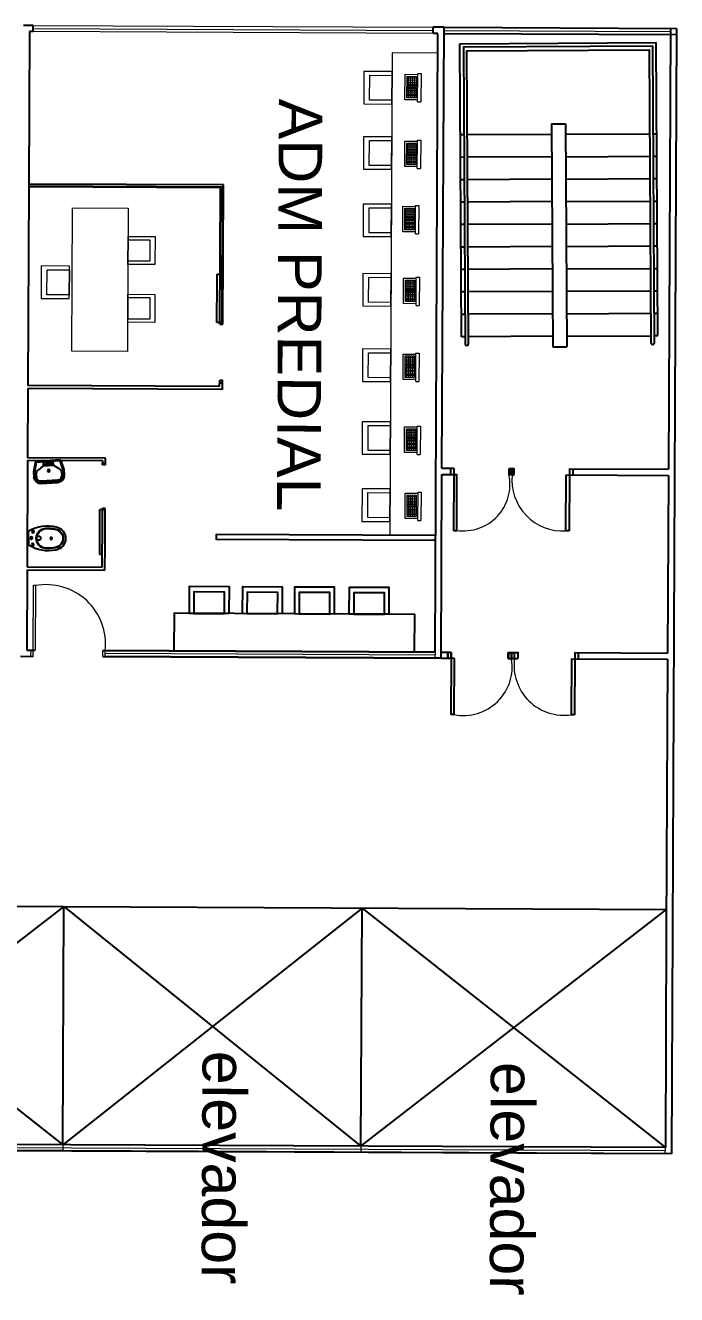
# Model space of a CAD drawing. Header units: metres. Extents: x 322294 to 7190115, y 7390841 to 10157759.
# Drawn here: x 323600.51 to 323609.8, y 7392810.06 to 7392828.17 of the extents above; entities that cross this region are included whole.
import ezdxf

# ---------------------------------------------------------------- set-up
doc = ezdxf.new("R2010")
doc.units = ezdxf.units.M
for name, color, linetype in [('Alvenaria', 6, 'Continuous'), ('Corrimão', 1, 'Continuous'), ('HIDRAULICA', 3, 'Continuous'), ('PECAS', 2, 'Continuous')]:
    doc.layers.add(name, color=color, linetype=linetype)
for name, color, linetype, lineweight in [('ESQUADRIA', 2, 'Continuous', 15), ('linagrossa', 7, 'Continuous', 25), ('MÓVEIS', 7, 'Continuous', 13), ('PISO', 254, 'Continuous', 9), ('VIDRO', 4, 'Continuous', 15)]:
    doc.layers.add(name, color=color, linetype=linetype, lineweight=lineweight)
doc.styles.get("Standard").update_dxf_attribs({"font": 'arial.ttf'})

# ---------------------------------------------------------------- blocks, each defined once
blk = doc.blocks.new('new block.dwg vaso sanitario')
at = {"layer": 'PECAS', "color": 0}
for q in [(0, 95.742742), (0, -95.742742)]:
    blk.add_line((0, 0), q, dxfattribs=at)
for centre, radius in [((40.000002, 0), 17.500001), ((62.500003, 91.500003), 17.500001), ((325.000014, 0), 15.000001), ((62.500003, -91.500004), 17.500001)]:
    blk.add_circle(centre, radius, dxfattribs=at)
for centre, radius, start, end in [((7.500001, 95.742742), 7.5, 120.612911, 180), ((281.877309, -367.965429), 546.302538, 78.038978, 120.612911), ((257.500011, 0), 145.000006, 94.115245, 180), ((257.500011, 0), 145.000006, 180, 265.884755), ((257.500011, 0), 138.500006, 94.115245, 180), ((257.500011, 0), 138.500006, 180, 265.884755), ((145.000006, 0), 30.000001, 213.541951, 146.458049), ((282.97582, -354.084727), 500.00002, 77.754014, 94.115245), ((282.97582, -354.084727), 493.50002, 77.754014, 94.115245), ((359.829176, 0), 131.170844, 0, 77.754014), ((359.829176, 0), 131.170844, 282.245986, 0), ((359.829176, 0), 137.670844, 0, 77.754014), ((359.829176, 0), 137.670844, 282.245986, 0), ((359.829176, 0), 170.170846, 0, 78.038978), ((359.829176, 0), 170.170846, 281.961022, 0), ((7.500001, -95.742742), 7.5, 180, 239.387089), ((281.877309, 367.965428), 546.302538, 239.387089, 281.961022), ((282.97582, 354.084726), 500.00002, 265.884755, 282.245986), ((282.97582, 354.084726), 493.50002, 265.884755, 282.245986)]:
    blk.add_arc(centre, radius, start, end, dxfattribs=at)
blk = doc.blocks.new('Escada Emergência')
at = {"layer": 'Alvenaria'}
for p, q in [((-4.18, -0.05), (-4.18, 0)), ((-4.18, 0), (0, 0)), ((-3.86, -0.05), (-3.86, 0)), ((-3.54, -0.05), (-3.54, 0)), ((-3.22, -0.05), (-3.22, 0)), ((-2.9, -0.05), (-2.9, 0)), ((-2.58, -0.05), (-2.58, 0)), ((-2.26, -0.05), (-2.26, 0)), ((-1.94, -0.05), (-1.94, 0)), ((-1.62, -0.05), (-1.62, 0)), ((-1.3, -0.05), (-1.3, 0)), ((0, -2.8), (0, 0)), ((-4.18, -1.3), (-4.18, -0.1)), ((-3.86, -1.3), (-3.86, -0.1)), ((-3.54, -1.3), (-3.54, -0.1)), ((-3.22, -1.3), (-3.22, -0.1)), ((-2.9, -1.3), (-2.9, -0.1)), ((-2.58, -1.3), (-2.58, -0.1)), ((-2.26, -1.3), (-2.26, -0.1)), ((-1.94, -1.3), (-1.94, -0.1)), ((-1.62, -1.3), (-1.62, -0.1)), ((-1.3, -1.3), (-1.3, -0.1)), ((-1.15, -1.3), (-4.33, -1.3)), ((-4.33, -1.5), (-4.33, -1.3)), ((-1.15, -1.5), (-1.15, -1.3)), ((-1.15, -1.5), (-4.33, -1.5)), ((-4.18, -1.5), (-4.18, -2.7)), ((-3.86, -1.5), (-3.86, -2.7)), ((-3.54, -1.5), (-3.54, -2.7)), ((-3.22, -1.5), (-3.22, -2.7)), ((-2.9, -1.5), (-2.9, -2.7)), ((-2.58, -1.5), (-2.58, -2.7)), ((-2.26, -1.5), (-2.26, -2.7)), ((-1.94, -1.5), (-1.94, -2.7)), ((-1.62, -1.5), (-1.62, -2.7)), ((-1.3, -1.5), (-1.3, -2.7)), ((-4.18, -2.75), (-4.18, -2.8)), ((-4.18, -2.8), (0, -2.8)), ((-3.86, -2.75), (-3.86, -2.8)), ((-3.54, -2.75), (-3.54, -2.8)), ((-3.22, -2.75), (-3.22, -2.8)), ((-2.9, -2.75), (-2.9, -2.8)), ((-2.58, -2.75), (-2.58, -2.8)), ((-2.26, -2.75), (-2.26, -2.8)), ((-1.94, -2.75), (-1.94, -2.8)), ((-1.62, -2.75), (-1.62, -2.8)), ((-1.3, -2.75), (-1.3, -2.8))]:
    blk.add_line(p, q, dxfattribs=at)
at = {"layer": 'Corrimão'}
blk.add_lwpolyline([(-4.28, -0.05), (-0.05, -0.05), (-0.05, -2.75), (-4.28, -2.75, -1), (-4.28, -2.7), (-0.1, -2.7), (-0.1, -0.1), (-4.28, -0.1, -1)], format="xyb", close=True, dxfattribs=at)
blk = doc.blocks.new('pia de banheiro')
at = {"layer": 'HIDRAULICA', "color": 0}
for p, q in [((-1167.941, -47.098), (-1167.741, -47.048)), ((-1167.941, -47.598), (-1167.941, -47.098)), ((-1167.921, -47.113), (-1167.736, -47.067)), ((-1167.921, -47.582), (-1167.921, -47.113)), ((-1167.841, -47.248), (-1167.767, -47.141)), ((-1167.741, -47.048), (-1167.632, -47.048)), ((-1167.741, -47.068), (-1167.632, -47.068)), ((-1167.685, -47.098), (-1167.632, -47.098)), ((-1167.541, -47.506), (-1167.541, -47.189)), ((-1167.511, -47.506), (-1167.511, -47.189)), ((-1167.491, -47.506), (-1167.491, -47.189)), ((-1167.921, -47.248), (-1167.841, -47.248)), ((-1167.841, -47.448), (-1167.921, -47.448)), ((-1167.841, -47.248), (-1167.841, -47.448)), ((-1167.841, -47.448), (-1167.771, -47.553)), ((-1167.941, -47.598), (-1167.741, -47.648)), ((-1167.921, -47.582), (-1167.736, -47.628)), ((-1167.741, -47.628), (-1167.632, -47.628)), ((-1167.741, -47.648), (-1167.632, -47.648)), ((-1167.687, -47.598), (-1167.632, -47.598))]:
    blk.add_line(p, q, dxfattribs=at)
for centre, radius in [((-1167.881, -47.348), 0.0195), ((-1167.881, -47.298), 0.0183), ((-1167.881, -47.398), 0.0182), ((-1167.741, -47.348), 0.0234)]:
    blk.add_circle(centre, radius, dxfattribs=at)
for centre, radius, start, end in [((-1167.685, -47.198), 0.1, 90, 145.2405), ((-1167.632, -47.189), 0.141, 0, 90), ((-1167.632, -47.189), 0.121, 0, 90), ((-1167.632, -47.189), 0.0914, 0, 90), ((-1167.687, -47.498), 0.1, 213.7272, 270), ((-1167.632, -47.506), 0.0914, 270, 0), ((-1167.632, -47.506), 0.121, 270, 0), ((-1167.632, -47.506), 0.141, 270, 0)]:
    blk.add_arc(centre, radius, start, end, dxfattribs=at)

msp = doc.modelspace()

# ---------------------------------------------------------------- linework, layer by layer
at = {"layer": 'ESQUADRIA'}
for centre, radius, start, end in [((323606.758, 7392821.624), 0.664, 261.6791, 11.9465), ((323608.173, 7392821.682), 0.723, 173.6941, 273.7321), ((323600.806, 7392819.345), 0.848, 353.7691, 100.3564), ((323606.758, 7392819.021), 0.695, 258.9733, 9.4248), ((323608.194, 7392819.043), 0.714, 172.1297, 278.4274)]:
    msp.add_arc(centre, radius, start, end, dxfattribs=at)
at = {"layer": 'linagrossa'}
for p, q in [((323600.62, 7392828.17), (323600.481, 7392828.171)), ((323600.568, 7392828.083), (323600.558, 7392825.907)), ((323600.62, 7392828.083), (323600.568, 7392828.083)), ((323600.62, 7392828.083), (323600.62, 7392828.17)), ((323606.326, 7392828.057), (323606.327, 7392828.144)), ((323606.393, 7392828.056), (323606.326, 7392828.057)), ((323606.481, 7392828.144), (323606.327, 7392828.144)), ((323606.353, 7392819.232), (323606.393, 7392828.056)), ((323606.452, 7392821.854), (323606.481, 7392828.144)), ((323606.48, 7392828.056), (323609.798, 7392828.041)), ((323606.481, 7392828.144), (323609.799, 7392828.128)), ((323609.711, 7392828.129), (323609.682, 7392821.839)), ((323609.799, 7392828.128), (323609.74, 7392815.261)), ((323600.558, 7392825.866), (323600.545, 7392823.033)), ((323603.334, 7392825.894), (323600.558, 7392825.907)), ((323603.293, 7392825.853), (323600.558, 7392825.866)), ((323603.284, 7392823.908), (323603.293, 7392825.853)), ((323603.325, 7392823.908), (323603.334, 7392825.894)), ((323603.245, 7392824.512), (323603.245, 7392824.621)), ((323603.245, 7392824.621), (323603.288, 7392824.62)), ((323603.242, 7392823.931), (323603.245, 7392824.512)), ((323603.285, 7392823.931), (323603.242, 7392823.931)), ((323603.305, 7392823.908), (323603.284, 7392823.908)), ((323603.284, 7392823.908), (323603.325, 7392823.908)), ((323603.325, 7392823.931), (323603.285, 7392823.931)), ((323603.305, 7392823.908), (323603.305, 7392823.908)), ((323600.545, 7392822.992), (323600.54, 7392822.004)), ((323603.28, 7392823.02), (323600.545, 7392823.033)), ((323603.321, 7392822.979), (323600.545, 7392822.992)), ((323603.28, 7392823.02), (323603.281, 7392823.108)), ((323603.281, 7392823.108), (323603.322, 7392823.108)), ((323603.281, 7392823.074), (323603.322, 7392823.074)), ((323603.321, 7392822.979), (323603.322, 7392823.108)), ((323600.54, 7392821.963), (323600.533, 7392820.445)), ((323601.653, 7392821.999), (323600.54, 7392822.004)), ((323601.612, 7392821.958), (323600.54, 7392821.963)), ((323601.611, 7392821.902), (323601.612, 7392821.958)), ((323601.652, 7392821.923), (323601.611, 7392821.923)), ((323601.652, 7392821.902), (323601.611, 7392821.902)), ((323601.652, 7392821.902), (323601.653, 7392821.999)), ((323606.452, 7392821.854), (323606.621, 7392821.853)), ((323606.573, 7392821.855), (323606.572, 7392821.767)), ((323606.621, 7392821.855), (323606.62, 7392821.767)), ((323607.408, 7392821.764), (323607.409, 7392821.851)), ((323607.409, 7392821.849), (323607.481, 7392821.849)), ((323607.436, 7392821.851), (323607.435, 7392821.763)), ((323607.454, 7392821.851), (323607.454, 7392821.764)), ((323607.481, 7392821.763), (323607.481, 7392821.851)), ((323608.27, 7392821.848), (323608.269, 7392821.76)), ((323608.27, 7392821.845), (323609.682, 7392821.839)), ((323608.317, 7392821.847), (323608.317, 7392821.76)), ((323606.44, 7392819.144), (323606.452, 7392821.766)), ((323606.452, 7392821.766), (323606.666, 7392821.765)), ((323606.62, 7392821.767), (323606.616, 7392820.967)), ((323606.662, 7392820.967), (323606.666, 7392821.767)), ((323607.408, 7392821.762), (323607.454, 7392821.761)), ((323607.454, 7392821.761), (323607.481, 7392821.761)), ((323608.22, 7392820.96), (323608.223, 7392821.76)), ((323608.223, 7392821.758), (323609.682, 7392821.751)), ((323608.269, 7392821.76), (323608.265, 7392820.96)), ((323609.682, 7392821.751), (323609.67, 7392819.217)), ((323601.568, 7392821.259), (323601.566, 7392820.627)), ((323601.608, 7392821.259), (323601.568, 7392821.259)), ((323601.608, 7392821.102), (323601.609, 7392821.283)), ((323601.649, 7392821.259), (323601.608, 7392821.259)), ((323601.609, 7392821.281), (323601.649, 7392821.281)), ((323601.649, 7392821.281), (323601.609, 7392821.281)), ((323601.649, 7392821.102), (323601.649, 7392821.281)), ((323601.605, 7392820.44), (323601.608, 7392821.102)), ((323601.647, 7392820.74), (323601.649, 7392821.102)), ((323606.616, 7392820.967), (323606.662, 7392820.967)), ((323608.265, 7392820.96), (323608.22, 7392820.96)), ((323601.566, 7392820.627), (323601.606, 7392820.626)), ((323601.645, 7392820.399), (323601.647, 7392820.74)), ((323600.533, 7392820.404), (323600.528, 7392819.258)), ((323600.533, 7392820.445), (323601.605, 7392820.44)), ((323600.533, 7392820.404), (323601.645, 7392820.399)), ((323600.44, 7392819.171), (323600.62, 7392819.17)), ((323600.528, 7392819.258), (323600.649, 7392819.258)), ((323601.614, 7392819.253), (323606.353, 7392819.232)), ((323606.353, 7392819.232), (323601.614, 7392819.253)), ((323601.614, 7392819.166), (323606.44, 7392819.144)), ((323606.44, 7392819.144), (323601.614, 7392819.166)), ((323606.44, 7392819.231), (323606.583, 7392819.231)), ((323606.44, 7392819.144), (323606.583, 7392819.143)), ((323606.535, 7392819.143), (323606.535, 7392819.231)), ((323606.536, 7392819.227), (323606.536, 7392819.139)), ((323606.583, 7392819.139), (323606.58, 7392818.339)), ((323606.582, 7392819.143), (323606.583, 7392819.231)), ((323606.584, 7392819.227), (323606.583, 7392819.139)), ((323606.629, 7392819.139), (323606.583, 7392819.143)), ((323606.625, 7392818.339), (323606.629, 7392819.139)), ((323607.398, 7392819.227), (323607.533, 7392819.226)), ((323607.398, 7392819.139), (323607.398, 7392819.227)), ((323607.398, 7392819.139), (323607.486, 7392819.139)), ((323607.399, 7392819.223), (323607.399, 7392819.135)), ((323607.444, 7392819.227), (323607.443, 7392819.139)), ((323607.444, 7392819.135), (323607.445, 7392819.223)), ((323607.487, 7392819.141), (323607.487, 7392819.228)), ((323607.487, 7392819.139), (323607.532, 7392819.139)), ((323607.533, 7392819.228), (323607.532, 7392819.14)), ((323608.298, 7392818.337), (323608.302, 7392819.137)), ((323608.302, 7392819.135), (323609.67, 7392819.129)), ((323608.347, 7392819.137), (323608.344, 7392818.337)), ((323608.348, 7392819.224), (323608.347, 7392819.137)), ((323608.348, 7392819.223), (323609.67, 7392819.217)), ((323608.396, 7392819.224), (323608.395, 7392819.137)), ((323609.67, 7392819.129), (323609.652, 7392815.262)), ((323606.625, 7392818.339), (323606.58, 7392818.339)), ((323608.344, 7392818.337), (323608.298, 7392818.337)), ((323601.059, 7392815.6), (323596.679, 7392812.222)), ((323596.695, 7392815.62), (323609.654, 7392815.561)), ((323596.695, 7392815.62), (323601.043, 7392812.202)), ((323601.043, 7392812.202), (323601.059, 7392815.6)), ((323605.312, 7392815.58), (323601.043, 7392812.202)), ((323601.059, 7392815.6), (323605.296, 7392812.183)), ((323605.296, 7392812.183), (323605.312, 7392815.58)), ((323605.296, 7392812.183), (323609.654, 7392815.561)), ((323605.312, 7392815.58), (323609.638, 7392812.163)), ((323609.652, 7392815.262), (323609.638, 7392812.163)), ((323609.74, 7392815.261), (323609.725, 7392812.075)), ((323609.725, 7392812.075), (323566.975, 7392812.27)), ((323609.638, 7392812.163), (323567.099, 7392812.357)), ((323601.043, 7392812.202), (323575.83, 7392812.317))]:
    msp.add_line(p, q, dxfattribs=at)
for points in [[(323606.36, 7392820.894), (323603.233, 7392820.908), (323603.233, 7392820.84), (323606.36, 7392820.826)], [(323603.413, 7392819.78), (323602.849, 7392819.783), (323602.851, 7392820.17), (323603.415, 7392820.167)], [(323602.912, 7392819.783), (323603.35, 7392819.781), (323603.351, 7392820.087), (323602.914, 7392820.089)], [(323604.171, 7392819.777), (323603.607, 7392819.779), (323603.609, 7392820.166), (323604.173, 7392820.164)], [(323603.67, 7392819.779), (323604.107, 7392819.777), (323604.109, 7392820.083), (323603.672, 7392820.085)], [(323604.915, 7392819.773), (323604.351, 7392819.776), (323604.353, 7392820.163), (323604.916, 7392820.16)], [(323604.414, 7392819.776), (323604.851, 7392819.774), (323604.853, 7392820.08), (323604.415, 7392820.082)], [(323605.694, 7392819.77), (323605.13, 7392819.772), (323605.132, 7392820.159), (323605.695, 7392820.157)], [(323605.193, 7392819.772), (323605.63, 7392819.77), (323605.632, 7392820.076), (323605.194, 7392820.078)], [(323602.629, 7392819.249), (323606.061, 7392819.233), (323606.064, 7392819.768), (323602.631, 7392819.784)]]:
    msp.add_lwpolyline(points, close=True, dxfattribs=at)
at = {"layer": 'PISO'}
for p, q in [((323605.741, 7392827.779), (323605.709, 7392820.897)), ((323606.392, 7392827.776), (323605.741, 7392827.779)), ((323605.924, 7392827.108), (323605.926, 7392827.473)), ((323605.926, 7392827.473), (323606.107, 7392827.472)), ((323606.105, 7392827.08), (323606.107, 7392827.485)), ((323606.107, 7392827.485), (323606.153, 7392827.485)), ((323606.153, 7392827.485), (323606.149, 7392827.08)), ((323605.952, 7392827.138), (323605.954, 7392827.445)), ((323605.953, 7392827.392), (323606.082, 7392827.391)), ((323605.953, 7392827.359), (323606.082, 7392827.358)), ((323605.953, 7392827.331), (323606.082, 7392827.331)), ((323605.953, 7392827.312), (323606.082, 7392827.311)), ((323605.953, 7392827.291), (323606.082, 7392827.291)), ((323605.954, 7392827.445), (323606.082, 7392827.444)), ((323605.954, 7392827.421), (323606.082, 7392827.421)), ((323605.974, 7392827.138), (323605.975, 7392827.445)), ((323605.998, 7392827.445), (323605.996, 7392827.137)), ((323606.028, 7392827.137), (323606.029, 7392827.444)), ((323606.055, 7392827.444), (323606.053, 7392827.137)), ((323606.082, 7392827.444), (323606.081, 7392827.137)), ((323606.105, 7392827.108), (323605.924, 7392827.108)), ((323605.952, 7392827.188), (323606.081, 7392827.188)), ((323606.081, 7392827.164), (323605.952, 7392827.165)), ((323606.081, 7392827.137), (323605.952, 7392827.138)), ((323606.082, 7392827.268), (323605.953, 7392827.268)), ((323605.953, 7392827.243), (323606.082, 7392827.242)), ((323606.081, 7392827.215), (323605.953, 7392827.216)), ((323606.105, 7392827.08), (323606.149, 7392827.08)), ((323605.92, 7392826.157), (323605.922, 7392826.521)), ((323605.922, 7392826.521), (323606.102, 7392826.52)), ((323605.948, 7392826.186), (323605.949, 7392826.493)), ((323605.949, 7392826.493), (323606.078, 7392826.492)), ((323605.949, 7392826.469), (323606.078, 7392826.469)), ((323605.949, 7392826.44), (323606.078, 7392826.439)), ((323605.949, 7392826.407), (323606.078, 7392826.406)), ((323605.949, 7392826.379), (323606.078, 7392826.379)), ((323605.969, 7392826.186), (323605.971, 7392826.493)), ((323605.994, 7392826.493), (323605.992, 7392826.186)), ((323606.024, 7392826.185), (323606.025, 7392826.493)), ((323606.05, 7392826.492), (323606.049, 7392826.185)), ((323606.078, 7392826.492), (323606.077, 7392826.185)), ((323606.1, 7392826.128), (323606.102, 7392826.533)), ((323606.102, 7392826.533), (323606.148, 7392826.533)), ((323606.148, 7392826.533), (323606.145, 7392826.128)), ((323605.948, 7392826.291), (323606.077, 7392826.291)), ((323606.077, 7392826.264), (323605.948, 7392826.264)), ((323605.948, 7392826.236), (323606.077, 7392826.236)), ((323606.077, 7392826.212), (323605.948, 7392826.213)), ((323605.949, 7392826.36), (323606.077, 7392826.359)), ((323605.949, 7392826.339), (323606.077, 7392826.339)), ((323606.077, 7392826.316), (323605.949, 7392826.317)), ((323606.101, 7392826.156), (323605.92, 7392826.157)), ((323606.077, 7392826.185), (323605.948, 7392826.186)), ((323606.1, 7392826.128), (323606.145, 7392826.128)), ((323605.892, 7392825.226), (323605.893, 7392825.59)), ((323605.893, 7392825.59), (323606.074, 7392825.589)), ((323605.92, 7392825.255), (323605.921, 7392825.562)), ((323605.921, 7392825.562), (323606.05, 7392825.562)), ((323605.921, 7392825.539), (323606.05, 7392825.538)), ((323605.921, 7392825.509), (323606.05, 7392825.509)), ((323605.921, 7392825.477), (323606.049, 7392825.476)), ((323605.941, 7392825.255), (323605.943, 7392825.562)), ((323605.965, 7392825.562), (323605.964, 7392825.255)), ((323605.995, 7392825.255), (323605.997, 7392825.562)), ((323606.022, 7392825.562), (323606.021, 7392825.255)), ((323606.05, 7392825.562), (323606.048, 7392825.255)), ((323606.072, 7392825.198), (323606.074, 7392825.603)), ((323606.074, 7392825.603), (323606.12, 7392825.602)), ((323606.12, 7392825.602), (323606.116, 7392825.197)), ((323605.92, 7392825.429), (323606.049, 7392825.429)), ((323605.92, 7392825.409), (323606.049, 7392825.408)), ((323606.049, 7392825.386), (323605.92, 7392825.386)), ((323605.92, 7392825.361), (323606.049, 7392825.36)), ((323606.049, 7392825.333), (323605.92, 7392825.334)), ((323605.92, 7392825.306), (323606.049, 7392825.305)), ((323605.921, 7392825.449), (323606.049, 7392825.448)), ((323606.072, 7392825.225), (323605.892, 7392825.226)), ((323606.049, 7392825.282), (323605.92, 7392825.282)), ((323606.048, 7392825.255), (323605.92, 7392825.255)), ((323606.072, 7392825.198), (323606.116, 7392825.197)), ((323605.904, 7392824.202), (323605.905, 7392824.566)), ((323605.905, 7392824.566), (323606.086, 7392824.565)), ((323606.084, 7392824.173), (323606.086, 7392824.578)), ((323606.086, 7392824.578), (323606.132, 7392824.578)), ((323606.132, 7392824.578), (323606.128, 7392824.173)), ((323605.931, 7392824.231), (323605.933, 7392824.538)), ((323605.932, 7392824.452), (323606.061, 7392824.452)), ((323605.932, 7392824.424), (323606.061, 7392824.424)), ((323605.932, 7392824.405), (323606.061, 7392824.404)), ((323605.932, 7392824.384), (323606.061, 7392824.384)), ((323605.933, 7392824.538), (323606.062, 7392824.537)), ((323605.933, 7392824.514), (323606.062, 7392824.514)), ((323605.933, 7392824.485), (323606.061, 7392824.484)), ((323605.953, 7392824.231), (323605.954, 7392824.538)), ((323605.977, 7392824.538), (323605.976, 7392824.231)), ((323606.007, 7392824.231), (323606.009, 7392824.538)), ((323606.034, 7392824.537), (323606.032, 7392824.23)), ((323606.062, 7392824.537), (323606.06, 7392824.23)), ((323606.084, 7392824.201), (323605.904, 7392824.202)), ((323606.06, 7392824.23), (323605.931, 7392824.231)), ((323606.061, 7392824.361), (323605.932, 7392824.362)), ((323605.932, 7392824.336), (323606.061, 7392824.336)), ((323606.061, 7392824.309), (323605.932, 7392824.309)), ((323605.932, 7392824.282), (323606.06, 7392824.281)), ((323606.06, 7392824.257), (323605.932, 7392824.258)), ((323606.084, 7392824.173), (323606.128, 7392824.173)), ((323605.899, 7392823.119), (323605.9, 7392823.483)), ((323605.9, 7392823.483), (323606.081, 7392823.482)), ((323606.079, 7392823.09), (323606.081, 7392823.496)), ((323606.081, 7392823.496), (323606.127, 7392823.495)), ((323606.127, 7392823.495), (323606.123, 7392823.09)), ((323605.926, 7392823.148), (323605.928, 7392823.455)), ((323605.927, 7392823.342), (323606.056, 7392823.341)), ((323605.927, 7392823.322), (323606.056, 7392823.322)), ((323605.927, 7392823.302), (323606.056, 7392823.301)), ((323605.928, 7392823.455), (323606.057, 7392823.455)), ((323605.928, 7392823.432), (323606.057, 7392823.431)), ((323605.928, 7392823.402), (323606.056, 7392823.402)), ((323605.928, 7392823.369), (323606.056, 7392823.369)), ((323605.948, 7392823.148), (323605.949, 7392823.455)), ((323605.972, 7392823.455), (323605.971, 7392823.148)), ((323606.002, 7392823.148), (323606.004, 7392823.455)), ((323606.029, 7392823.455), (323606.027, 7392823.148)), ((323606.057, 7392823.455), (323606.055, 7392823.148)), ((323606.079, 7392823.118), (323605.899, 7392823.119)), ((323606.055, 7392823.148), (323605.926, 7392823.148)), ((323606.056, 7392823.278), (323605.927, 7392823.279)), ((323605.927, 7392823.254), (323606.056, 7392823.253)), ((323606.056, 7392823.226), (323605.927, 7392823.227)), ((323605.927, 7392823.199), (323606.056, 7392823.198)), ((323606.055, 7392823.175), (323605.927, 7392823.175)), ((323606.079, 7392823.09), (323606.123, 7392823.09)), ((323605.918, 7392822.078), (323605.919, 7392822.442)), ((323605.919, 7392822.442), (323606.1, 7392822.442)), ((323605.946, 7392822.108), (323605.947, 7392822.415)), ((323605.947, 7392822.415), (323606.076, 7392822.414)), ((323605.947, 7392822.391), (323606.076, 7392822.39)), ((323605.967, 7392822.107), (323605.969, 7392822.415)), ((323605.991, 7392822.414), (323605.99, 7392822.107)), ((323606.021, 7392822.107), (323606.023, 7392822.414)), ((323606.048, 7392822.414), (323606.047, 7392822.107)), ((323606.076, 7392822.414), (323606.075, 7392822.107)), ((323606.098, 7392822.05), (323606.1, 7392822.455)), ((323606.1, 7392822.455), (323606.146, 7392822.455)), ((323606.146, 7392822.455), (323606.142, 7392822.05)), ((323605.946, 7392822.261), (323606.075, 7392822.26)), ((323606.075, 7392822.238), (323605.946, 7392822.238)), ((323605.946, 7392822.213), (323606.075, 7392822.212)), ((323605.947, 7392822.362), (323606.076, 7392822.361)), ((323605.947, 7392822.329), (323606.076, 7392822.328)), ((323605.947, 7392822.301), (323606.075, 7392822.301)), ((323605.947, 7392822.282), (323606.075, 7392822.281)), ((323606.098, 7392822.077), (323605.918, 7392822.078)), ((323606.075, 7392822.185), (323605.946, 7392822.186)), ((323605.946, 7392822.158), (323606.075, 7392822.158)), ((323606.075, 7392822.134), (323605.946, 7392822.135)), ((323606.075, 7392822.107), (323605.946, 7392822.108)), ((323606.098, 7392822.05), (323606.142, 7392822.05)), ((323605.927, 7392821.136), (323605.929, 7392821.5)), ((323605.929, 7392821.5), (323606.11, 7392821.499)), ((323606.108, 7392821.107), (323606.11, 7392821.512)), ((323606.11, 7392821.512), (323606.156, 7392821.512)), ((323606.156, 7392821.512), (323606.152, 7392821.107)), ((323605.955, 7392821.165), (323605.957, 7392821.472)), ((323605.956, 7392821.419), (323606.085, 7392821.418)), ((323605.956, 7392821.386), (323606.085, 7392821.385)), ((323605.956, 7392821.358), (323606.085, 7392821.358)), ((323605.956, 7392821.339), (323606.085, 7392821.338)), ((323605.956, 7392821.318), (323606.085, 7392821.318)), ((323605.957, 7392821.472), (323606.086, 7392821.471)), ((323605.957, 7392821.448), (323606.085, 7392821.448)), ((323605.977, 7392821.165), (323605.978, 7392821.472)), ((323606.001, 7392821.472), (323606, 7392821.165)), ((323606.031, 7392821.164), (323606.032, 7392821.472)), ((323606.058, 7392821.471), (323606.056, 7392821.164)), ((323606.086, 7392821.471), (323606.084, 7392821.164)), ((323606.108, 7392821.135), (323605.927, 7392821.136)), ((323606.084, 7392821.191), (323605.955, 7392821.192)), ((323606.084, 7392821.164), (323605.955, 7392821.165)), ((323606.085, 7392821.295), (323605.956, 7392821.296)), ((323605.956, 7392821.27), (323606.085, 7392821.27)), ((323606.084, 7392821.243), (323605.956, 7392821.243)), ((323605.956, 7392821.216), (323606.084, 7392821.215)), ((323606.108, 7392821.107), (323606.152, 7392821.107)), ((323605.709, 7392820.897), (323606.36, 7392820.894)), ((323600.62, 7392819.258), (323600.624, 7392820.185)), ((323600.624, 7392820.185), (323600.653, 7392820.185)), ((323600.653, 7392820.185), (323600.649, 7392819.258)), ((323600.589, 7392819.17), (323600.59, 7392819.258)), ((323600.62, 7392819.17), (323600.62, 7392819.258)), ((323601.614, 7392819.166), (323601.614, 7392819.253)), ((323601.649, 7392819.165), (323601.649, 7392819.253))]:
    msp.add_line(p, q, dxfattribs=at)
for points in [[(323605.739, 7392827.512), (323605.338, 7392827.514), (323605.336, 7392827.051), (323605.737, 7392827.049)], [(323605.737, 7392827.102), (323605.419, 7392827.104), (323605.421, 7392827.459), (323605.739, 7392827.458)], [(323605.735, 7392826.581), (323605.334, 7392826.583), (323605.332, 7392826.119), (323605.733, 7392826.118)], [(323605.733, 7392826.171), (323605.415, 7392826.173), (323605.417, 7392826.528), (323605.735, 7392826.527)], [(323601.183, 7392825.566), (323601.976, 7392825.562), (323601.966, 7392823.518), (323601.173, 7392823.522)], [(323605.731, 7392825.62), (323605.329, 7392825.622), (323605.327, 7392825.158), (323605.729, 7392825.157)], [(323605.729, 7392825.21), (323605.411, 7392825.212), (323605.412, 7392825.567), (323605.73, 7392825.566)], [(323601.974, 7392825.16), (323602.359, 7392825.158), (323602.357, 7392824.759), (323601.972, 7392824.761)], [(323601.972, 7392824.812), (323602.289, 7392824.811), (323602.29, 7392825.107), (323601.974, 7392825.109)], [(323601.137, 7392824.737), (323600.736, 7392824.739), (323600.734, 7392824.276), (323601.135, 7392824.274)], [(323601.136, 7392824.328), (323600.817, 7392824.329), (323600.819, 7392824.685), (323601.137, 7392824.683)], [(323605.726, 7392824.629), (323605.325, 7392824.631), (323605.323, 7392824.168), (323605.724, 7392824.166)], [(323605.724, 7392824.22), (323605.406, 7392824.221), (323605.408, 7392824.577), (323605.726, 7392824.575)], [(323601.973, 7392824.335), (323602.358, 7392824.333), (323602.356, 7392823.934), (323601.971, 7392823.935)], [(323601.971, 7392823.987), (323602.288, 7392823.986), (323602.289, 7392824.282), (323601.972, 7392824.283)], [(323605.721, 7392823.554), (323605.32, 7392823.556), (323605.318, 7392823.093), (323605.719, 7392823.091)], [(323605.719, 7392823.145), (323605.401, 7392823.146), (323605.403, 7392823.501), (323605.721, 7392823.5)], [(323605.717, 7392822.515), (323605.315, 7392822.517), (323605.313, 7392822.054), (323605.714, 7392822.052)], [(323605.715, 7392822.106), (323605.397, 7392822.107), (323605.398, 7392822.463), (323605.716, 7392822.461)], [(323605.712, 7392821.558), (323605.311, 7392821.56), (323605.309, 7392821.096), (323605.71, 7392821.095)], [(323605.71, 7392821.148), (323605.392, 7392821.15), (323605.394, 7392821.505), (323605.712, 7392821.504)]]:
    msp.add_lwpolyline(points, close=True, dxfattribs=at)
at = {"layer": 'VIDRO'}
for p, q in [((323600.62, 7392828.17), (323606.327, 7392828.144)), ((323600.62, 7392828.126), (323606.327, 7392828.1)), ((323606.326, 7392828.057), (323600.62, 7392828.083)), ((323606.48, 7392828.056), (323606.481, 7392828.144)), ((323609.711, 7392828.041), (323606.48, 7392828.056)), ((323606.481, 7392828.144), (323609.711, 7392828.129)), ((323606.481, 7392828.1), (323609.711, 7392828.085)), ((323609.711, 7392828.129), (323609.711, 7392828.041)), ((323600.558, 7392825.907), (323603.334, 7392825.894)), ((323600.558, 7392825.866), (323600.558, 7392825.907)), ((323600.558, 7392825.886), (323603.293, 7392825.874)), ((323603.293, 7392825.853), (323600.558, 7392825.866)), ((323603.285, 7392823.931), (323603.293, 7392825.853)), ((323603.293, 7392825.874), (323603.334, 7392825.874)), ((323603.314, 7392825.874), (323603.305, 7392823.931)), ((323603.334, 7392825.894), (323603.325, 7392823.931)), ((323603.325, 7392823.931), (323603.285, 7392823.931)), ((323601.649, 7392819.165), (323601.649, 7392819.253)), ((323601.649, 7392819.253), (323606.353, 7392819.232)), ((323606.352, 7392819.188), (323601.649, 7392819.209)), ((323606.352, 7392819.144), (323601.649, 7392819.165)), ((323606.353, 7392819.232), (323606.352, 7392819.144)), ((323609.638, 7392812.163), (323596.679, 7392812.222)), ((323596.679, 7392812.178), (323609.636, 7392812.119)), ((323596.679, 7392812.134), (323609.633, 7392812.075)), ((323601.043, 7392812.202), (323601.043, 7392812.114)), ((323605.296, 7392812.183), (323605.296, 7392812.095)), ((323609.633, 7392812.075), (323609.638, 7392812.163))]:
    msp.add_line(p, q, dxfattribs=at)

# ---------------------------------------------------------------- block references
at = {"layer": 'Alvenaria', "xscale": -1, "rotation": 270.3360900300473}
msp.add_blockref('Escada Emergência', (323609.507, 7392827.925), dxfattribs=at)
at = {"layer": 'MÓVEIS', "color": 0, "xscale": -0.721081514399757, "yscale": 0.7210815143997571, "zscale": 0.7210815143997571, "rotation": 93.86749362313908}
msp.add_blockref('pia de banheiro', (323623.573, 7391979.397), dxfattribs=at)
at = {"layer": 'MÓVEIS', "xscale": -0.001000000000000001, "yscale": 0.001000000000000001, "zscale": 0.001000000000000001, "rotation": 179.2312100500002}
msp.add_blockref('new block.dwg vaso sanitario', (323600.553, 7392820.857), dxfattribs=at)

# ---------------------------------------------------------------- texts
at = {"layer": 'linagrossa'}
for s, height, p in [('ADM PREDIAL', 0.62195, (323604.125, 7392827.126)), ('elevador', 0.6219, (323603.038, 7392813.544)), ('elevador', 0.6219, (323607.149, 7392813.385))]:
    msp.add_text(s, height=height, rotation=269.7388, dxfattribs=at).set_placement(p)

doc.saveas('drawing.dxf')
